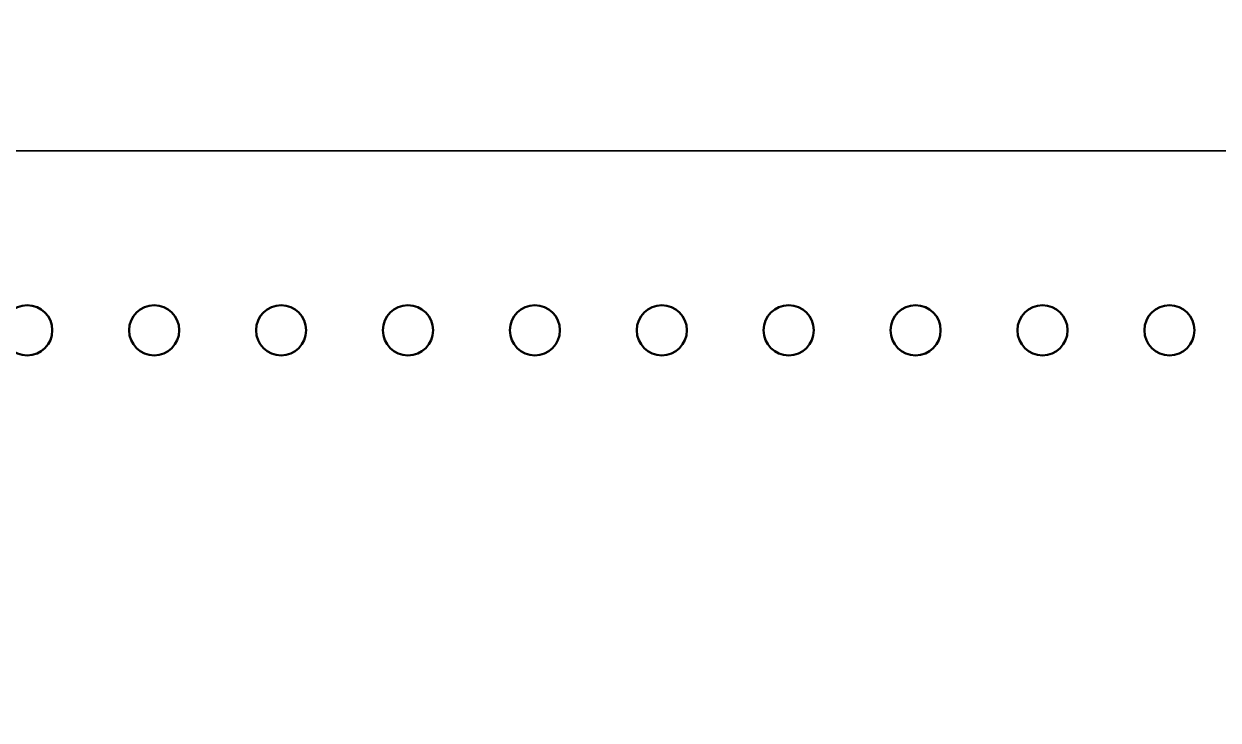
# Model space of a CAD drawing. Header units: millimetres. Extents: x -70132 to 394080, y -1879526 to 121974.
# Drawn here: x 143972 to 251251, y -72129 to -9601 of the extents above; entities that cross this region are included whole.
import ezdxf

# ---------------------------------------------------------------- set-up
doc = ezdxf.new("R2010")
doc.units = ezdxf.units.MM
doc.layers.add('000 - 0_SYM_DWG_GRID-BUBBLE_MAIN_COLOR_251', color=251, linetype='Continuous')
doc.layers.add('S-GRID-IDEN', color=3, linetype='Continuous', lineweight=50)
doc.layers.get('000 - 0_SYM_DWG_GRID-BUBBLE_MAIN_COLOR_251').off()

# ---------------------------------------------------------------- blocks, each defined once
blk = doc.blocks.new('Grid - 100 Scale-586761-4180-01 - PLATFORM LEVEL PLAN - REFLECTED CEILING PLAN')
at = {"layer": 'S-GRID-IDEN'}
blk.add_circle((0, 0), 4.5, dxfattribs=at)
blk = doc.blocks.new('A$C3c65e75f')
at = {"layer": '000 - 0_SYM_DWG_GRID-BUBBLE_MAIN_COLOR_251', "xscale": 499.9999999999994, "yscale": 499.9999999999994, "zscale": 499.9999999999994}
for p in [(34200, 78572), (45600, 78572), (57000, 78572), (68400, 78572), (79800, 78572), (91200, 78572), (102600, 78572), (114000, 78572), (125400, 78572), (136800, 78572)]:
    blk.add_blockref('Grid - 100 Scale-586761-4180-01 - PLATFORM LEVEL PLAN - REFLECTED CEILING PLAN', p, dxfattribs=at)

msp = doc.modelspace()

# ---------------------------------------------------------------- linework, layer by layer
at = {"color": 1}
for points in [[(-66720.1, -20990.4), (356364.1, -20990.4), (356364.1, 121973.8), (-66720.1, 121973.8)], [(-66720.1, -163954.7), (356364.1, -163954.7), (356364.1, -20990.4), (-66720.1, -20990.4)]]:
    msp.add_lwpolyline(points, close=True, dxfattribs=at)

# ---------------------------------------------------------------- block references
msp.add_blockref('A$C3c65e75f', (110077.3, -115692.3))

doc.saveas('drawing.dxf')
